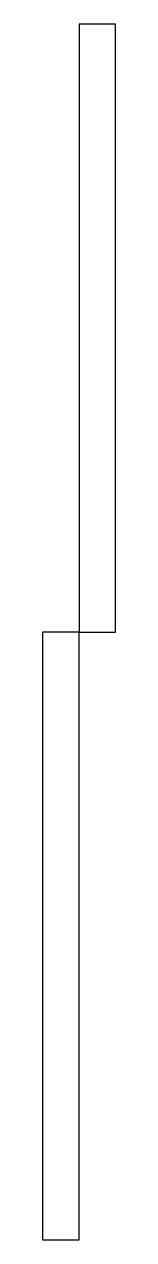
# Model space of a CAD drawing. Header units: millimetres. Extents: x 2281.19 to 2281.25, y 1730.268 to 1731.268.
import ezdxf

# ---------------------------------------------------------------- set-up
doc = ezdxf.new("R2010")
doc.units = ezdxf.units.MM
doc.layers.add('130', color=130, linetype='Continuous')

msp = doc.modelspace()

# ---------------------------------------------------------------- linework, layer by layer
at = {"layer": '130'}
for points in [[(2281.25014, 1731.26815), (2281.22014, 1731.26815), (2281.22014, 1730.76815), (2281.25014, 1730.76815)], [(2281.22014, 1730.76815), (2281.19014, 1730.76815), (2281.19014, 1730.26815), (2281.22014, 1730.26815)]]:
    msp.add_lwpolyline(points, close=True, dxfattribs=at)

doc.saveas('drawing.dxf')
